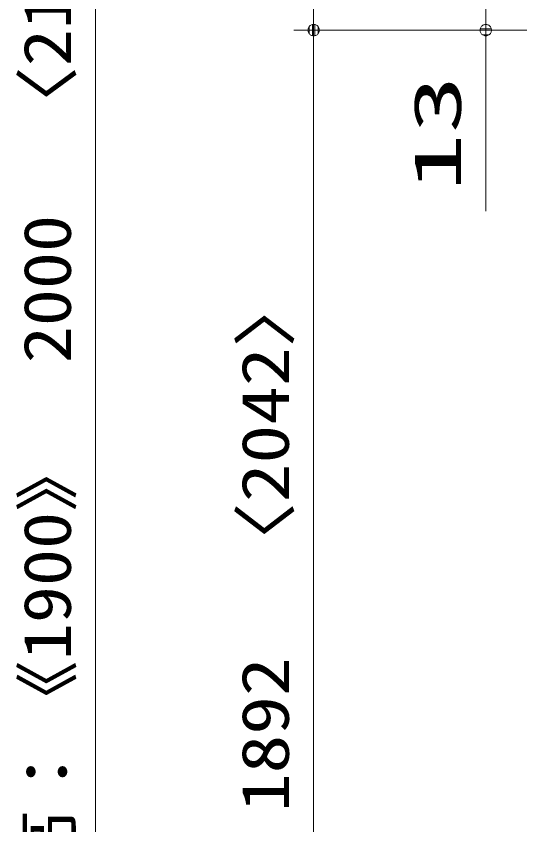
# Model space of a CAD drawing. Units: millimetres on the paper. Extents: x -305 to 305, y -152 to 152.
# Drawn here: x -241.8 to -216.24, y 4.87 to 45.91 of the extents above; entities that cross this region are included whole.
import ezdxf
from ezdxf.enums import TextEntityAlignment as Align

# ---------------------------------------------------------------- set-up
doc = ezdxf.new("R2010")
doc.units = ezdxf.units.MM
doc.layers.add('0-1_TV', color=7, linetype='Continuous', lineweight=9)
doc.layers.add('0-2_0', color=7, linetype='Continuous', lineweight=9)
doc.styles.add('ＭＳ ゴシック', font='')
doc.styles.get('ＭＳ ゴシック').set_extended_font_data('MS Gothic')

# ---------------------------------------------------------------- blocks, each defined once
blk = doc.blocks.new('_DOTSMALL')
at = {"layer": '0-2_0'}
for p, q in [((0.0746, 0.1), (-0.0746, 0.1)), ((0.1223, -0.0248), (-0.1223, -0.0248))]:
    blk.add_line(p, q, dxfattribs=at)
for points in [[(0.125, 0), (0.124, 0.0157), (0.1211, 0.0311), (0.1162, 0.046), (0.1095, 0.0602), (0.1011, 0.0735), (0.0911, 0.0856), (0.0797, 0.0963), (0.067, 0.1055), (0.0532, 0.1131), (0.0386, 0.1189), (0.0234, 0.1228), (0.0078, 0.1248), (-0.0078, 0.1248), (-0.0234, 0.1228), (-0.0386, 0.1189), (-0.0532, 0.1131), (-0.067, 0.1055), (-0.0797, 0.0963), (-0.0911, 0.0856), (-0.1011, 0.0735), (-0.1095, 0.0602), (-0.1162, 0.046), (-0.1211, 0.0311), (-0.124, 0.0157), (-0.125, 0), (0, 0)], [(-0.125, 0), (-0.124, -0.0157), (-0.1211, -0.0311), (-0.1162, -0.046), (-0.1095, -0.0602), (-0.1011, -0.0735), (-0.0911, -0.0856), (-0.0797, -0.0963), (-0.067, -0.1055), (-0.0532, -0.1131), (-0.0386, -0.1189), (-0.0234, -0.1228), (-0.0078, -0.1248), (0.0078, -0.1248), (0.0234, -0.1228), (0.0386, -0.1189), (0.0532, -0.1131), (0.067, -0.1055), (0.0797, -0.0963), (0.0911, -0.0856), (0.1011, -0.0735), (0.1095, -0.0602), (0.1162, -0.046), (0.1211, -0.0311), (0.124, -0.0157), (0.125, 0), (0, 0)]]:
    blk.add_lwpolyline(points, close=True, dxfattribs=at)

msp = doc.modelspace()

# ---------------------------------------------------------------- linework, layer by layer
at = {"layer": '0-1_TV'}
for p, q in [((-237.762, 76.199), (-237.762, -32.801)), ((-226.699, 76.199), (-226.699, 45.199)), ((-217.963, 49.533), (-217.963, 45.199)), ((-206.576, 45.199), (-227.699, 45.199)), ((-226.699, 45.199), (-226.223, 45.199)), ((-226.699, -27.801), (-226.699, 45.199)), ((-226.699, 45.199), (-216.963, 45.199)), ((-217.963, 45.199), (-217.963, 36.012))]:
    msp.add_line(p, q, dxfattribs=at)

# ---------------------------------------------------------------- block references
at = {"layer": '0-1_TV', "xscale": 2.32, "yscale": 2.32}
for p, rotation in [((-226.699, 45.199), 270), ((-226.699, 45.199), 90), ((-217.963, 45.199), 180)]:
    msp.add_blockref('_DOTSMALL', p, dxfattribs=dict(at, rotation=rotation))

# ---------------------------------------------------------------- texts
at = {"layer": '0-1_TV', "style": 'ＭＳ ゴシック'}
for s, width, p in [('ドア高：《1900》\u30002000\u3000〈2150〉', 1.15, (-238.299, -5.636)), ('13', 1.8, (-218.501, 37.012)), ('《1792》\u30001892\u3000〈2042〉', 1.2, (-227.237, -14.145))]:
    msp.add_text(s, height=2.405, rotation=90, dxfattribs=dict(at, width=width)).set_placement(p, align=Align.BOTTOM_LEFT)

doc.saveas('drawing.dxf')
